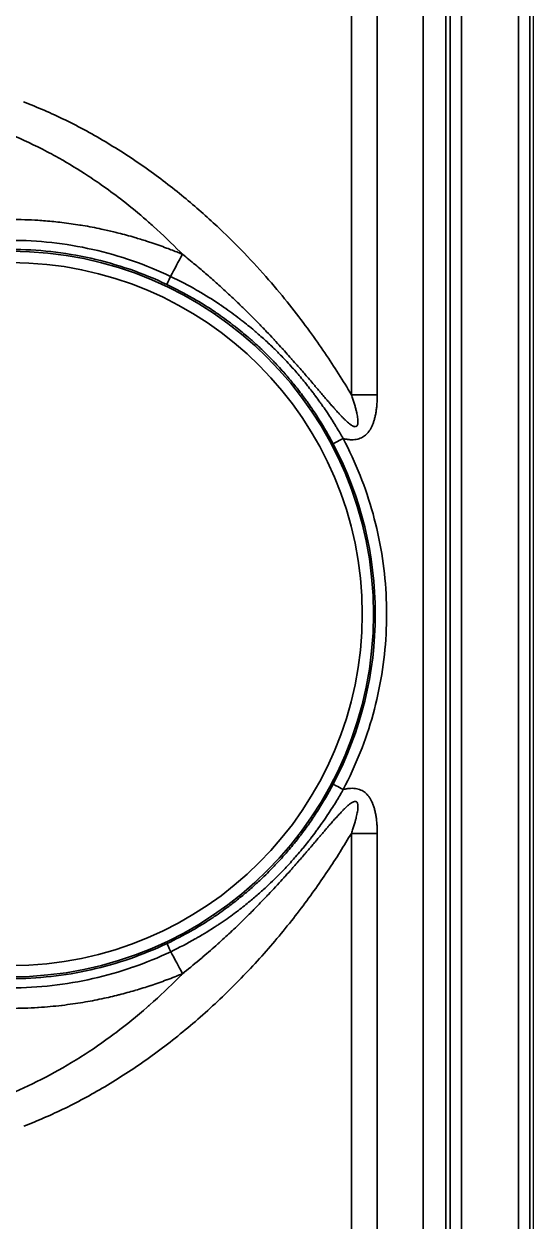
# Model space of a CAD drawing. Header units: millimetres. Extents: x 68 to 2000, y 100 to 2870.
# Drawn here: x 757.1 to 779.6, y 2401.9 to 2454.7 of the extents above; entities that cross this region are included whole.
import ezdxf

# ---------------------------------------------------------------- set-up
doc = ezdxf.new("R2010")
doc.units = ezdxf.units.MM
doc.header["$LTSCALE"] = 10
doc.layers.add('_Sichtbarkanten', color=7, linetype='Continuous', lineweight=25)
doc.layers.add('Sichtbar schmal (ISO)', color=7, linetype='Continuous', lineweight=35)

msp = doc.modelspace()

# ---------------------------------------------------------------- linework, layer by layer
at = {"layer": '_Sichtbarkanten'}
msp.add_line((779.579, 2470.67), (779.579, 1676.67), dxfattribs=at)
at = {"layer": 'Sichtbar schmal (ISO)'}
for p, q in [((771.561, 2471.98), (771.561, 2438.349)), ((772.702, 2471.979), (772.702, 2438.349)), ((774.706, 2171.292), (774.733, 2471.479)), ((775.706, 2171.286), (775.733, 2471.474)), ((775.921, 1675.678), (775.921, 2471.662)), ((776.421, 2471.662), (776.421, 1675.678)), ((778.938, 1675.661), (778.938, 2471.679)), ((779.438, 2471.679), (779.438, 1675.661)), ((771.561, 2203.349), (771.561, 2418.994)), ((772.702, 2203.349), (772.702, 2418.994))]:
    msp.add_line(p, q, dxfattribs=at)
for radius in [16.009, 15.509]:
    msp.add_arc((756.529, 2428.67), radius, 270, 90, dxfattribs=at)
for centre, major_axis, ratio, start_param, end_param in [((762.576, 2441.657), (4.738, 8.806), 0.002481, 1.237851, 1.352955), ((763.629, 2443.667), (-0.214, -0.452), 0.008952, 4.930064, 6.265731), ((772.702, 2438.297), (-10, 0), 0.005236, 4.712389, 4.826756), ((771.198, 2436.416), (-0.442, -0.233), 0.004631, 0.017453, 1.568352), ((756.529, 2428.671), (16.088, 0), 0.999985, 5.797852, 6.768953), ((771.201, 2420.933), (-0.442, 0.233), 0.004633, 0.017477, 1.573237), ((772.702, 2418.942), (10, 0), 0.005236, 1.570796, 1.685165), ((763.639, 2413.68), (-0.214, 0.452), 0.013187, 0.017455, 1.361713), ((762.583, 2415.592), (-4.733, 8.809), 0.002478, 4.388756, 4.50291)]:
    msp.add_ellipse(centre, major_axis=major_axis, ratio=ratio, start_param=start_param, end_param=end_param, dxfattribs=at)
msp.add_open_spline([(771.561, 2438.349), (771.38, 2438.655), (771.002, 2439.272), (770.4, 2440.19), (769.727, 2441.15), (768.954, 2442.173), (768.057, 2443.267), (767.003, 2444.441), (765.757, 2445.693), (764.299, 2446.992), (762.643, 2448.277), (760.819, 2449.479), (758.914, 2450.513), (757.695, 2451.04), (757.09, 2451.271)], degree=3, dxfattribs=at)
for points, knots in [([(764.104, 2444.546), (764.07, 2444.581), (764.036, 2444.616), (764.002, 2444.651), (763.634, 2445.026), (763.242, 2445.403), (762.824, 2445.778), (762.681, 2445.907), (762.535, 2446.035), (762.386, 2446.162), (762.06, 2446.442), (761.72, 2446.719), (761.369, 2446.989), (761.092, 2447.203), (760.808, 2447.412), (760.519, 2447.614), (760.276, 2447.785), (760.029, 2447.95), (759.78, 2448.111), (759.359, 2448.382), (758.932, 2448.638), (758.507, 2448.873), (758.382, 2448.942), (758.258, 2449.009), (758.134, 2449.074), (757.588, 2449.363), (757.05, 2449.614), (756.52, 2449.836)], [0.0000012, 0.0000012, 0.0000012, 0.0000012, 0.0169782, 0.0169782, 0.0169782, 0.2, 0.2, 0.2, 0.2626292, 0.2626292, 0.2626292, 0.4, 0.4, 0.4, 0.5086743, 0.5086743, 0.5086743, 0.6, 0.6, 0.6, 0.7546445, 0.7546445, 0.7546445, 0.8, 0.8, 0.8, 1, 1, 1, 1]), ([(764.104, 2444.546), (764.04, 2444.572), (763.977, 2444.598), (763.913, 2444.624), (763.746, 2444.691), (763.577, 2444.756), (763.408, 2444.819), (763.175, 2444.907), (762.94, 2444.989), (762.705, 2445.068), (762.643, 2445.089), (762.58, 2445.109), (762.518, 2445.129), (762.345, 2445.185), (762.172, 2445.238), (761.998, 2445.289), (761.761, 2445.359), (761.524, 2445.424), (761.281, 2445.485), (761.21, 2445.503), (761.14, 2445.521), (761.068, 2445.538), (760.892, 2445.58), (760.711, 2445.622), (760.525, 2445.661), (760.264, 2445.716), (759.991, 2445.769), (759.702, 2445.817), (759.661, 2445.824), (759.62, 2445.831), (759.578, 2445.838), (759.326, 2445.878), (759.061, 2445.916), (758.78, 2445.949), (758.552, 2445.976), (758.312, 2446), (758.06, 2446.021), (757.952, 2446.029), (757.842, 2446.037), (757.73, 2446.045), (757.354, 2446.068), (756.949, 2446.083), (756.52, 2446.083)], [0.0000016, 0.0000016, 0.0000016, 0.0000016, 0.0305724, 0.0305724, 0.0305724, 0.1111111, 0.1111111, 0.1111111, 0.2222222, 0.2222222, 0.2222222, 0.2516769, 0.2516769, 0.2516769, 0.3333333, 0.3333333, 0.3333333, 0.4444444, 0.4444444, 0.4444444, 0.4764553, 0.4764553, 0.4764553, 0.5555556, 0.5555556, 0.5555556, 0.6666667, 0.6666667, 0.6666667, 0.6824604, 0.6824604, 0.6824604, 0.7777778, 0.7777778, 0.7777778, 0.8556233, 0.8556233, 0.8556233, 0.8888889, 0.8888889, 0.8888889, 1, 1, 1, 1]), ([(763.579, 2443.572), (763.034, 2443.831), (762.474, 2444.06), (761.903, 2444.258), (761.327, 2444.457), (760.74, 2444.625), (760.145, 2444.759), (759.549, 2444.894), (758.945, 2444.995), (758.339, 2445.062), (757.734, 2445.129), (757.127, 2445.162), (756.52, 2445.162)], [0, 0, 0, 0, 0.248767, 0.248767, 0.248767, 0.499446, 0.499446, 0.499446, 0.749957, 0.749957, 0.749957, 1, 1, 1, 1]), ([(763.415, 2443.215), (762.882, 2443.468), (762.335, 2443.691), (761.777, 2443.883), (761.214, 2444.077), (760.641, 2444.24), (760.06, 2444.37), (759.48, 2444.501), (758.892, 2444.599), (758.303, 2444.664), (757.713, 2444.73), (757.121, 2444.762), (756.529, 2444.762)], [0, 0, 0, 0, 0.2490962, 0.2490962, 0.2490962, 0.5, 0.5, 0.5, 0.75, 0.75, 0.75, 1, 1, 1, 1]), ([(771.561, 2438.349), (771.585, 2438.28), (771.608, 2438.215), (771.628, 2438.152), (771.649, 2438.089), (771.668, 2438.03), (771.685, 2437.973), (771.703, 2437.915), (771.719, 2437.861), (771.734, 2437.808), (771.748, 2437.756), (771.761, 2437.706), (771.773, 2437.658), (771.785, 2437.611), (771.795, 2437.565), (771.804, 2437.522), (771.814, 2437.479), (771.821, 2437.438), (771.828, 2437.4), (771.834, 2437.361), (771.839, 2437.325), (771.843, 2437.291), (771.847, 2437.257), (771.849, 2437.225), (771.85, 2437.196), (771.851, 2437.166), (771.851, 2437.139), (771.849, 2437.115), (771.847, 2437.09), (771.844, 2437.069), (771.84, 2437.05), (771.836, 2437.031), (771.83, 2437.014), (771.823, 2437.001), (771.816, 2436.987), (771.808, 2436.975), (771.799, 2436.966), (771.79, 2436.957), (771.78, 2436.951), (771.768, 2436.946), (771.757, 2436.941), (771.743, 2436.939), (771.727, 2436.939), (771.712, 2436.939), (771.694, 2436.942), (771.674, 2436.949), (771.654, 2436.955), (771.632, 2436.965), (771.609, 2436.977), (771.605, 2436.979), (771.602, 2436.981), (771.599, 2436.983), (771.578, 2436.995), (771.556, 2437.009), (771.532, 2437.025), (771.528, 2437.028), (771.524, 2437.031), (771.52, 2437.034), (771.496, 2437.051), (771.471, 2437.07), (771.445, 2437.092), (771.44, 2437.096), (771.436, 2437.1), (771.431, 2437.104), (771.404, 2437.126), (771.376, 2437.151), (771.347, 2437.178), (771.342, 2437.183), (771.337, 2437.188), (771.331, 2437.193), (771.302, 2437.22), (771.272, 2437.249), (771.24, 2437.28), (771.234, 2437.286), (771.228, 2437.293), (771.221, 2437.299), (771.19, 2437.33), (771.158, 2437.363), (771.124, 2437.398), (771.117, 2437.406), (771.11, 2437.413), (771.103, 2437.421), (771.07, 2437.456), (771.035, 2437.493), (771, 2437.531), (770.992, 2437.54), (770.984, 2437.548), (770.976, 2437.557), (770.94, 2437.596), (770.904, 2437.637), (770.866, 2437.679), (770.857, 2437.689), (770.848, 2437.699), (770.839, 2437.709), (770.801, 2437.752), (770.761, 2437.797), (770.721, 2437.843), (770.711, 2437.855), (770.7, 2437.866), (770.69, 2437.878), (770.649, 2437.925), (770.607, 2437.974), (770.563, 2438.025), (770.551, 2438.038), (770.54, 2438.052), (770.528, 2438.065), (770.484, 2438.117), (770.438, 2438.17), (770.39, 2438.225), (770.377, 2438.241), (770.364, 2438.256), (770.351, 2438.272), (770.303, 2438.328), (770.253, 2438.386), (770.202, 2438.446), (770.187, 2438.464), (770.172, 2438.482), (770.156, 2438.499), (770.104, 2438.56), (770.051, 2438.624), (769.995, 2438.689), (769.978, 2438.709), (769.961, 2438.729), (769.943, 2438.75), (769.887, 2438.816), (769.829, 2438.884), (769.768, 2438.955), (769.749, 2438.978), (769.729, 2439.001), (769.709, 2439.024), (769.648, 2439.095), (769.584, 2439.169), (769.518, 2439.246), (769.496, 2439.272), (769.474, 2439.297), (769.451, 2439.323), (769.384, 2439.401), (769.315, 2439.481), (769.243, 2439.564), (769.218, 2439.592), (769.192, 2439.621), (769.167, 2439.651), (769.093, 2439.734), (769.017, 2439.821), (768.939, 2439.91), (768.91, 2439.942), (768.881, 2439.974), (768.852, 2440.007), (768.772, 2440.097), (768.689, 2440.19), (768.603, 2440.285), (768.57, 2440.321), (768.537, 2440.358), (768.504, 2440.395), (768.416, 2440.491), (768.325, 2440.59), (768.231, 2440.692), (768.194, 2440.732), (768.156, 2440.773), (768.118, 2440.814), (768.022, 2440.917), (767.923, 2441.022), (767.82, 2441.131), (767.777, 2441.175), (767.734, 2441.22), (767.691, 2441.266), (767.585, 2441.376), (767.476, 2441.488), (767.363, 2441.603), (767.315, 2441.653), (767.266, 2441.703), (767.216, 2441.753), (767.1, 2441.87), (766.98, 2441.989), (766.855, 2442.111), (766.8, 2442.166), (766.744, 2442.221), (766.686, 2442.276), (766.559, 2442.399), (766.427, 2442.526), (766.29, 2442.655), (766.226, 2442.715), (766.161, 2442.775), (766.095, 2442.837), (765.954, 2442.967), (765.808, 2443.101), (765.654, 2443.238), (765.581, 2443.304), (765.506, 2443.371), (765.429, 2443.439), (765.271, 2443.578), (765.105, 2443.721), (764.932, 2443.868), (764.846, 2443.941), (764.757, 2444.015), (764.667, 2444.09), (764.487, 2444.239), (764.3, 2444.391), (764.104, 2444.546)], [0, 0, 0, 0, 0.02439, 0.02439, 0.02439, 0.04878, 0.04878, 0.04878, 0.073171, 0.073171, 0.073171, 0.097561, 0.097561, 0.097561, 0.121951, 0.121951, 0.121951, 0.146341, 0.146341, 0.146341, 0.170732, 0.170732, 0.170732, 0.195122, 0.195122, 0.195122, 0.219512, 0.219512, 0.219512, 0.243902, 0.243902, 0.243902, 0.268293, 0.268293, 0.268293, 0.292683, 0.292683, 0.292683, 0.317073, 0.317073, 0.317073, 0.341463, 0.341463, 0.341463, 0.365854, 0.365854, 0.365854, 0.390244, 0.390244, 0.390244, 0.393518, 0.393518, 0.393518, 0.414634, 0.414634, 0.414634, 0.418112, 0.418112, 0.418112, 0.439024, 0.439024, 0.439024, 0.442703, 0.442703, 0.442703, 0.463415, 0.463415, 0.463415, 0.467296, 0.467296, 0.467296, 0.487805, 0.487805, 0.487805, 0.491893, 0.491893, 0.491893, 0.512195, 0.512195, 0.512195, 0.516493, 0.516493, 0.516493, 0.536585, 0.536585, 0.536585, 0.541088, 0.541088, 0.541088, 0.560976, 0.560976, 0.560976, 0.565682, 0.565682, 0.565682, 0.585366, 0.585366, 0.585366, 0.590276, 0.590276, 0.590276, 0.609756, 0.609756, 0.609756, 0.61487, 0.61487, 0.61487, 0.634146, 0.634146, 0.634146, 0.639465, 0.639465, 0.639465, 0.658537, 0.658537, 0.658537, 0.66406, 0.66406, 0.66406, 0.682927, 0.682927, 0.682927, 0.688655, 0.688655, 0.688655, 0.707317, 0.707317, 0.707317, 0.713249, 0.713249, 0.713249, 0.731707, 0.731707, 0.731707, 0.737844, 0.737844, 0.737844, 0.756098, 0.756098, 0.756098, 0.762438, 0.762438, 0.762438, 0.780488, 0.780488, 0.780488, 0.787032, 0.787032, 0.787032, 0.804878, 0.804878, 0.804878, 0.811627, 0.811627, 0.811627, 0.829268, 0.829268, 0.829268, 0.836222, 0.836222, 0.836222, 0.853659, 0.853659, 0.853659, 0.860817, 0.860817, 0.860817, 0.878049, 0.878049, 0.878049, 0.885411, 0.885411, 0.885411, 0.902439, 0.902439, 0.902439, 0.910011, 0.910011, 0.910011, 0.926829, 0.926829, 0.926829, 0.934609, 0.934609, 0.934609, 0.95122, 0.95122, 0.95122, 0.959197, 0.959197, 0.959197, 0.97561, 0.97561, 0.97561, 0.983776, 0.983776, 0.983776, 1, 1, 1, 1]), ([(770.756, 2436.182), (770.716, 2436.258), (770.672, 2436.339), (770.625, 2436.425), (770.623, 2436.429), (770.621, 2436.433), (770.618, 2436.437), (770.573, 2436.519), (770.525, 2436.605), (770.473, 2436.695), (770.468, 2436.705), (770.462, 2436.715), (770.456, 2436.725), (770.407, 2436.81), (770.354, 2436.9), (770.298, 2436.993), (770.287, 2437.01), (770.276, 2437.028), (770.265, 2437.047), (770.212, 2437.134), (770.156, 2437.224), (770.097, 2437.317), (770.08, 2437.344), (770.062, 2437.371), (770.044, 2437.399), (769.988, 2437.486), (769.929, 2437.576), (769.867, 2437.668), (769.842, 2437.705), (769.816, 2437.743), (769.79, 2437.781), (769.731, 2437.867), (769.67, 2437.955), (769.605, 2438.045), (769.571, 2438.094), (769.535, 2438.143), (769.498, 2438.193), (769.437, 2438.276), (769.373, 2438.362), (769.307, 2438.449), (769.26, 2438.51), (769.211, 2438.573), (769.162, 2438.636), (769.099, 2438.716), (769.033, 2438.797), (768.965, 2438.88), (768.903, 2438.956), (768.839, 2439.033), (768.772, 2439.111), (768.708, 2439.186), (768.642, 2439.262), (768.574, 2439.34), (768.493, 2439.431), (768.409, 2439.525), (768.321, 2439.619), (768.257, 2439.688), (768.191, 2439.758), (768.124, 2439.828), (768.019, 2439.937), (767.909, 2440.048), (767.794, 2440.161), (767.732, 2440.222), (767.669, 2440.283), (767.604, 2440.344), (767.469, 2440.472), (767.328, 2440.603), (767.178, 2440.735), (767.121, 2440.786), (767.062, 2440.836), (767.003, 2440.887), (766.83, 2441.036), (766.647, 2441.186), (766.453, 2441.339), (766.404, 2441.377), (766.354, 2441.415), (766.304, 2441.454), (766.084, 2441.622), (765.849, 2441.793), (765.598, 2441.964), (765.562, 2441.989), (765.526, 2442.014), (765.489, 2442.038), (765.212, 2442.224), (764.915, 2442.411), (764.592, 2442.597), (764.573, 2442.608), (764.554, 2442.619), (764.535, 2442.63), (764.191, 2442.828), (763.817, 2443.025), (763.415, 2443.215)], [0.0000001, 0.0000001, 0.0000001, 0.0000001, 0.0625, 0.0625, 0.0625, 0.0654174, 0.0654174, 0.0654174, 0.125, 0.125, 0.125, 0.1314931, 0.1314931, 0.1314931, 0.1875, 0.1875, 0.1875, 0.1982746, 0.1982746, 0.1982746, 0.25, 0.25, 0.25, 0.2650893, 0.2650893, 0.2650893, 0.3125, 0.3125, 0.3125, 0.331757, 0.331757, 0.331757, 0.375, 0.375, 0.375, 0.3984005, 0.3984005, 0.3984005, 0.4375, 0.4375, 0.4375, 0.4650877, 0.4650877, 0.4650877, 0.5, 0.5, 0.5, 0.5318567, 0.5318567, 0.5318567, 0.5625, 0.5625, 0.5625, 0.5987139, 0.5987139, 0.5987139, 0.625, 0.625, 0.625, 0.6656732, 0.6656732, 0.6656732, 0.6875, 0.6875, 0.6875, 0.7327472, 0.7327472, 0.7327472, 0.75, 0.75, 0.75, 0.7999672, 0.7999672, 0.7999672, 0.8125, 0.8125, 0.8125, 0.8671801, 0.8671801, 0.8671801, 0.875, 0.875, 0.875, 0.9340309, 0.9340309, 0.9340309, 0.9375, 0.9375, 0.9375, 1, 1, 1, 1]), ([(771.198, 2436.413), (771.156, 2436.489), (771.11, 2436.569), (771.06, 2436.654), (771.058, 2436.658), (771.055, 2436.662), (771.053, 2436.666), (771.005, 2436.748), (770.954, 2436.834), (770.899, 2436.924), (770.893, 2436.934), (770.887, 2436.944), (770.881, 2436.954), (770.828, 2437.039), (770.772, 2437.129), (770.713, 2437.222), (770.701, 2437.24), (770.69, 2437.258), (770.678, 2437.277), (770.622, 2437.364), (770.563, 2437.455), (770.5, 2437.549), (770.481, 2437.576), (770.463, 2437.604), (770.444, 2437.632), (770.385, 2437.72), (770.322, 2437.81), (770.257, 2437.904), (770.23, 2437.941), (770.203, 2437.98), (770.176, 2438.018), (770.114, 2438.105), (770.049, 2438.194), (769.981, 2438.286), (769.944, 2438.335), (769.907, 2438.385), (769.868, 2438.436), (769.804, 2438.521), (769.737, 2438.607), (769.667, 2438.696), (769.618, 2438.758), (769.567, 2438.822), (769.515, 2438.886), (769.449, 2438.967), (769.381, 2439.05), (769.31, 2439.134), (769.245, 2439.211), (769.178, 2439.29), (769.109, 2439.369), (769.042, 2439.446), (768.973, 2439.523), (768.902, 2439.602), (768.817, 2439.695), (768.73, 2439.79), (768.638, 2439.887), (768.572, 2439.957), (768.504, 2440.028), (768.434, 2440.1), (768.325, 2440.211), (768.211, 2440.324), (768.092, 2440.439), (768.028, 2440.501), (767.962, 2440.564), (767.895, 2440.627), (767.755, 2440.757), (767.608, 2440.89), (767.453, 2441.026), (767.394, 2441.077), (767.334, 2441.129), (767.272, 2441.182), (767.094, 2441.333), (766.905, 2441.487), (766.704, 2441.643), (766.654, 2441.682), (766.603, 2441.722), (766.551, 2441.761), (766.324, 2441.933), (766.082, 2442.108), (765.823, 2442.284), (765.786, 2442.31), (765.749, 2442.335), (765.711, 2442.36), (765.426, 2442.551), (765.12, 2442.742), (764.788, 2442.935), (764.769, 2442.946), (764.749, 2442.957), (764.73, 2442.968), (764.375, 2443.172), (763.992, 2443.375), (763.579, 2443.572)], [0, 0, 0, 0, 0.0625, 0.0625, 0.0625, 0.0654165, 0.0654165, 0.0654165, 0.125, 0.125, 0.125, 0.1314929, 0.1314929, 0.1314929, 0.1875, 0.1875, 0.1875, 0.1982752, 0.1982752, 0.1982752, 0.25, 0.25, 0.25, 0.2650897, 0.2650897, 0.2650897, 0.3125, 0.3125, 0.3125, 0.3317574, 0.3317574, 0.3317574, 0.375, 0.375, 0.375, 0.3984009, 0.3984009, 0.3984009, 0.4375, 0.4375, 0.4375, 0.4650881, 0.4650881, 0.4650881, 0.5, 0.5, 0.5, 0.5318572, 0.5318572, 0.5318572, 0.5625, 0.5625, 0.5625, 0.5987144, 0.5987144, 0.5987144, 0.625, 0.625, 0.625, 0.6656738, 0.6656738, 0.6656738, 0.6875, 0.6875, 0.6875, 0.7327477, 0.7327477, 0.7327477, 0.75, 0.75, 0.75, 0.7999678, 0.7999678, 0.7999678, 0.8125, 0.8125, 0.8125, 0.8671806, 0.8671806, 0.8671806, 0.875, 0.875, 0.875, 0.9340318, 0.9340318, 0.9340318, 0.9375, 0.9375, 0.9375, 0.9999996, 0.9999996, 0.9999996, 0.9999996]), ([(772.702, 2438.349), (772.702, 2438.271), (772.701, 2438.197), (772.698, 2438.125), (772.696, 2438.053), (772.692, 2437.984), (772.686, 2437.917), (772.681, 2437.851), (772.675, 2437.786), (772.667, 2437.724), (772.66, 2437.662), (772.651, 2437.602), (772.641, 2437.545), (772.631, 2437.487), (772.62, 2437.431), (772.608, 2437.378), (772.595, 2437.324), (772.582, 2437.273), (772.567, 2437.224), (772.553, 2437.175), (772.537, 2437.127), (772.52, 2437.082), (772.503, 2437.036), (772.484, 2436.993), (772.465, 2436.952), (772.445, 2436.91), (772.424, 2436.871), (772.402, 2436.833), (772.38, 2436.796), (772.357, 2436.761), (772.332, 2436.729), (772.308, 2436.696), (772.283, 2436.666), (772.257, 2436.638), (772.231, 2436.611), (772.204, 2436.586), (772.177, 2436.563), (772.15, 2436.54), (772.122, 2436.519), (772.092, 2436.5), (772.063, 2436.482), (772.033, 2436.465), (772.001, 2436.449), (771.969, 2436.434), (771.934, 2436.42), (771.897, 2436.408), (771.86, 2436.396), (771.82, 2436.386), (771.779, 2436.379), (771.737, 2436.371), (771.693, 2436.366), (771.647, 2436.364), (771.602, 2436.361), (771.555, 2436.362), (771.506, 2436.365), (771.458, 2436.368), (771.408, 2436.373), (771.356, 2436.381), (771.305, 2436.389), (771.252, 2436.4), (771.198, 2436.413)], [0, 0, 0, 0, 0.05, 0.05, 0.05, 0.1, 0.1, 0.1, 0.15, 0.15, 0.15, 0.2, 0.2, 0.2, 0.25, 0.25, 0.25, 0.3, 0.3, 0.3, 0.35, 0.35, 0.35, 0.4, 0.4, 0.4, 0.45, 0.45, 0.45, 0.5, 0.5, 0.5, 0.55, 0.55, 0.55, 0.6, 0.6, 0.6, 0.65, 0.65, 0.65, 0.7, 0.7, 0.7, 0.75, 0.75, 0.75, 0.8, 0.8, 0.8, 0.85, 0.85, 0.85, 0.9, 0.9, 0.9, 0.95, 0.95, 0.95, 1, 1, 1, 1]), ([(771.201, 2420.93), (771.48, 2421.46), (771.979, 2422.543), (772.549, 2424.243), (772.932, 2425.994), (773.125, 2427.776), (773.125, 2429.568), (772.931, 2431.35), (772.547, 2433.101), (771.976, 2434.801), (771.478, 2435.884), (771.198, 2436.413)], [0, 0, 0, 0, 0.1111111, 0.2222222, 0.3333333, 0.4444444, 0.5555556, 0.6666667, 0.7777778, 0.8888889, 1, 1, 1, 1]), ([(763.425, 2414.132), (763.798, 2414.309), (764.147, 2414.492), (764.471, 2414.676), (764.498, 2414.691), (764.525, 2414.707), (764.552, 2414.722), (764.845, 2414.891), (765.117, 2415.059), (765.371, 2415.226), (765.418, 2415.257), (765.465, 2415.288), (765.51, 2415.319), (765.737, 2415.471), (765.949, 2415.623), (766.15, 2415.772), (766.21, 2415.817), (766.269, 2415.862), (766.328, 2415.907), (766.502, 2416.041), (766.668, 2416.174), (766.825, 2416.305), (766.894, 2416.362), (766.961, 2416.419), (767.027, 2416.476), (767.161, 2416.592), (767.289, 2416.706), (767.412, 2416.818), (767.486, 2416.887), (767.558, 2416.954), (767.628, 2417.021), (767.731, 2417.119), (767.829, 2417.215), (767.923, 2417.31), (768, 2417.387), (768.075, 2417.463), (768.147, 2417.539), (768.224, 2417.619), (768.299, 2417.699), (768.371, 2417.778), (768.448, 2417.862), (768.523, 2417.945), (768.595, 2418.027), (768.653, 2418.092), (768.708, 2418.157), (768.763, 2418.22), (768.84, 2418.311), (768.913, 2418.399), (768.984, 2418.486), (769.026, 2418.537), (769.067, 2418.588), (769.107, 2418.638), (769.183, 2418.733), (769.255, 2418.826), (769.324, 2418.916), (769.353, 2418.955), (769.382, 2418.994), (769.411, 2419.032), (769.484, 2419.13), (769.554, 2419.225), (769.62, 2419.319), (769.64, 2419.346), (769.659, 2419.374), (769.679, 2419.401), (769.749, 2419.501), (769.816, 2419.599), (769.88, 2419.694), (769.892, 2419.711), (769.903, 2419.729), (769.915, 2419.746), (769.983, 2419.848), (770.047, 2419.947), (770.107, 2420.042), (770.113, 2420.051), (770.118, 2420.059), (770.124, 2420.068), (770.188, 2420.17), (770.249, 2420.269), (770.306, 2420.363), (770.365, 2420.462), (770.421, 2420.556), (770.472, 2420.646), (770.475, 2420.65), (770.477, 2420.654), (770.479, 2420.658), (770.531, 2420.749), (770.579, 2420.835), (770.625, 2420.917), (770.673, 2421.004), (770.717, 2421.088), (770.759, 2421.166)], [0, 0, 0, 0, 0.057635, 0.057635, 0.057635, 0.0625, 0.0625, 0.0625, 0.115254, 0.115254, 0.115254, 0.125, 0.125, 0.125, 0.173021, 0.173021, 0.173021, 0.1875, 0.1875, 0.1875, 0.2309, 0.2309, 0.2309, 0.25, 0.25, 0.25, 0.288885, 0.288885, 0.288885, 0.3125, 0.3125, 0.3125, 0.346963, 0.346963, 0.346963, 0.375, 0.375, 0.375, 0.405123, 0.405123, 0.405123, 0.4375, 0.4375, 0.4375, 0.463355, 0.463355, 0.463355, 0.5, 0.5, 0.5, 0.521651, 0.521651, 0.521651, 0.5625, 0.5625, 0.5625, 0.579997, 0.579997, 0.579997, 0.625, 0.625, 0.625, 0.638348, 0.638348, 0.638348, 0.6875, 0.6875, 0.6875, 0.696629, 0.696629, 0.696629, 0.75, 0.75, 0.75, 0.754872, 0.754872, 0.754872, 0.8125, 0.8125, 0.8125, 0.872291, 0.872291, 0.872291, 0.875, 0.875, 0.875, 0.935638, 0.935638, 0.935638, 1, 1, 1, 1]), ([(763.589, 2413.771), (763.972, 2413.954), (764.331, 2414.143), (764.663, 2414.332), (764.692, 2414.348), (764.719, 2414.364), (764.747, 2414.38), (765.048, 2414.553), (765.327, 2414.726), (765.59, 2414.898), (765.638, 2414.929), (765.686, 2414.961), (765.733, 2414.993), (765.966, 2415.149), (766.185, 2415.304), (766.392, 2415.457), (766.454, 2415.503), (766.515, 2415.55), (766.575, 2415.595), (766.756, 2415.733), (766.926, 2415.869), (767.088, 2416.002), (767.16, 2416.061), (767.229, 2416.12), (767.298, 2416.178), (767.436, 2416.296), (767.569, 2416.413), (767.695, 2416.527), (767.772, 2416.597), (767.847, 2416.666), (767.92, 2416.735), (768.026, 2416.834), (768.128, 2416.933), (768.226, 2417.029), (768.305, 2417.108), (768.383, 2417.186), (768.457, 2417.262), (768.538, 2417.345), (768.615, 2417.426), (768.69, 2417.506), (768.771, 2417.592), (768.849, 2417.677), (768.924, 2417.76), (768.984, 2417.827), (769.042, 2417.892), (769.099, 2417.957), (769.179, 2418.049), (769.256, 2418.139), (769.33, 2418.227), (769.374, 2418.28), (769.417, 2418.331), (769.458, 2418.382), (769.537, 2418.478), (769.613, 2418.573), (769.685, 2418.665), (769.716, 2418.704), (769.746, 2418.743), (769.776, 2418.782), (769.853, 2418.881), (769.926, 2418.978), (769.996, 2419.073), (770.017, 2419.101), (770.038, 2419.129), (770.058, 2419.156), (770.132, 2419.258), (770.203, 2419.357), (770.27, 2419.453), (770.282, 2419.471), (770.295, 2419.488), (770.307, 2419.506), (770.379, 2419.609), (770.446, 2419.709), (770.51, 2419.805), (770.516, 2419.814), (770.522, 2419.822), (770.528, 2419.831), (770.596, 2419.934), (770.661, 2420.033), (770.721, 2420.129), (770.784, 2420.228), (770.843, 2420.322), (770.898, 2420.412), (770.9, 2420.416), (770.903, 2420.421), (770.905, 2420.425), (770.961, 2420.515), (771.012, 2420.601), (771.06, 2420.683), (771.11, 2420.77), (771.158, 2420.852), (771.201, 2420.93)], [0, 0, 0, 0, 0.057634, 0.057634, 0.057634, 0.0625, 0.0625, 0.0625, 0.115253, 0.115253, 0.115253, 0.125, 0.125, 0.125, 0.173021, 0.173021, 0.173021, 0.1875, 0.1875, 0.1875, 0.2309, 0.2309, 0.2309, 0.25, 0.25, 0.25, 0.288885, 0.288885, 0.288885, 0.3125, 0.3125, 0.3125, 0.346963, 0.346963, 0.346963, 0.375, 0.375, 0.375, 0.405123, 0.405123, 0.405123, 0.4375, 0.4375, 0.4375, 0.463355, 0.463355, 0.463355, 0.5, 0.5, 0.5, 0.521651, 0.521651, 0.521651, 0.5625, 0.5625, 0.5625, 0.579997, 0.579997, 0.579997, 0.625, 0.625, 0.625, 0.638348, 0.638348, 0.638348, 0.6875, 0.6875, 0.6875, 0.696629, 0.696629, 0.696629, 0.75, 0.75, 0.75, 0.754872, 0.754872, 0.754872, 0.8125, 0.8125, 0.8125, 0.872291, 0.872291, 0.872291, 0.875, 0.875, 0.875, 0.935638, 0.935638, 0.935638, 1, 1, 1, 1]), ([(772.702, 2418.994), (772.702, 2419.075), (772.699, 2419.23), (772.686, 2419.445), (772.666, 2419.646), (772.637, 2419.833), (772.6, 2420.006), (772.555, 2420.166), (772.502, 2420.312), (772.44, 2420.445), (772.37, 2420.565), (772.292, 2420.669), (772.208, 2420.756), (772.122, 2420.825), (772.032, 2420.88), (771.929, 2420.926), (771.808, 2420.961), (771.671, 2420.981), (771.524, 2420.982), (771.367, 2420.966), (771.257, 2420.944), (771.201, 2420.93)], [0.0000001, 0.0000001, 0.0000001, 0.0000001, 0.0526316, 0.1052632, 0.1578947, 0.2105263, 0.2631579, 0.3157895, 0.3684211, 0.4210526, 0.4736842, 0.5263158, 0.5789474, 0.6315789, 0.6842105, 0.7368421, 0.7894737, 0.8421053, 0.8947368, 0.9473684, 1, 1, 1, 1]), ([(771.561, 2418.994), (771.585, 2419.062), (771.607, 2419.127), (771.628, 2419.19), (771.649, 2419.253), (771.668, 2419.313), (771.686, 2419.37), (771.703, 2419.428), (771.719, 2419.483), (771.734, 2419.536), (771.735, 2419.54), (771.736, 2419.543), (771.737, 2419.547), (771.751, 2419.596), (771.763, 2419.643), (771.774, 2419.688), (771.775, 2419.692), (771.776, 2419.697), (771.777, 2419.701), (771.788, 2419.744), (771.797, 2419.786), (771.806, 2419.825), (771.807, 2419.83), (771.808, 2419.835), (771.809, 2419.84), (771.816, 2419.878), (771.823, 2419.915), (771.829, 2419.949), (771.83, 2419.954), (771.831, 2419.96), (771.831, 2419.965), (771.837, 2419.998), (771.841, 2420.029), (771.844, 2420.059), (771.844, 2420.064), (771.845, 2420.07), (771.845, 2420.075), (771.848, 2420.104), (771.85, 2420.13), (771.85, 2420.155), (771.851, 2420.16), (771.851, 2420.166), (771.851, 2420.171), (771.851, 2420.194), (771.85, 2420.216), (771.848, 2420.236), (771.848, 2420.241), (771.848, 2420.246), (771.847, 2420.251), (771.845, 2420.269), (771.842, 2420.286), (771.838, 2420.301), (771.837, 2420.305), (771.836, 2420.309), (771.834, 2420.313), (771.83, 2420.327), (771.825, 2420.338), (771.82, 2420.348), (771.818, 2420.352), (771.816, 2420.355), (771.814, 2420.358), (771.808, 2420.366), (771.802, 2420.374), (771.795, 2420.38), (771.792, 2420.382), (771.79, 2420.384), (771.787, 2420.386), (771.78, 2420.391), (771.772, 2420.395), (771.763, 2420.398), (771.759, 2420.4), (771.755, 2420.401), (771.751, 2420.401), (771.742, 2420.403), (771.731, 2420.404), (771.72, 2420.403), (771.715, 2420.403), (771.709, 2420.402), (771.703, 2420.401), (771.691, 2420.399), (771.678, 2420.395), (771.664, 2420.39), (771.657, 2420.388), (771.65, 2420.385), (771.642, 2420.381), (771.627, 2420.375), (771.612, 2420.367), (771.596, 2420.358), (771.587, 2420.353), (771.578, 2420.347), (771.568, 2420.341), (771.552, 2420.331), (771.535, 2420.319), (771.517, 2420.306), (771.506, 2420.298), (771.495, 2420.29), (771.483, 2420.281), (771.465, 2420.267), (771.447, 2420.252), (771.427, 2420.235), (771.414, 2420.224), (771.401, 2420.213), (771.388, 2420.201), (771.368, 2420.184), (771.348, 2420.166), (771.328, 2420.147), (771.313, 2420.133), (771.298, 2420.118), (771.282, 2420.103), (771.262, 2420.083), (771.241, 2420.063), (771.22, 2420.042), (771.203, 2420.025), (771.185, 2420.007), (771.168, 2419.989), (771.147, 2419.967), (771.125, 2419.945), (771.104, 2419.922), (771.084, 2419.902), (771.065, 2419.881), (771.045, 2419.86), (771.023, 2419.837), (771.001, 2419.813), (770.979, 2419.788), (770.957, 2419.765), (770.935, 2419.74), (770.913, 2419.715), (770.89, 2419.691), (770.868, 2419.665), (770.845, 2419.639), (770.82, 2419.612), (770.795, 2419.584), (770.769, 2419.555), (770.746, 2419.529), (770.723, 2419.502), (770.699, 2419.474), (770.671, 2419.443), (770.643, 2419.41), (770.614, 2419.377), (770.59, 2419.349), (770.565, 2419.321), (770.54, 2419.292), (770.509, 2419.255), (770.477, 2419.218), (770.444, 2419.179), (770.419, 2419.15), (770.393, 2419.121), (770.368, 2419.09), (770.332, 2419.049), (770.295, 2419.006), (770.257, 2418.961), (770.232, 2418.931), (770.205, 2418.9), (770.179, 2418.869), (770.138, 2418.821), (770.096, 2418.772), (770.053, 2418.722), (770.027, 2418.691), (770, 2418.659), (769.972, 2418.626), (769.926, 2418.572), (769.878, 2418.517), (769.829, 2418.459), (769.802, 2418.427), (769.774, 2418.394), (769.745, 2418.361), (769.692, 2418.299), (769.638, 2418.236), (769.582, 2418.171), (769.554, 2418.138), (769.525, 2418.104), (769.495, 2418.07), (769.435, 2418), (769.373, 2417.928), (769.309, 2417.855), (769.279, 2417.821), (769.249, 2417.786), (769.219, 2417.752), (769.15, 2417.673), (769.079, 2417.592), (769.006, 2417.509), (768.976, 2417.475), (768.945, 2417.44), (768.914, 2417.405), (768.836, 2417.317), (768.755, 2417.226), (768.671, 2417.133), (768.641, 2417.099), (768.609, 2417.065), (768.578, 2417.03), (768.49, 2416.932), (768.398, 2416.832), (768.303, 2416.729), (768.272, 2416.695), (768.241, 2416.661), (768.209, 2416.627), (768.109, 2416.519), (768.006, 2416.408), (767.898, 2416.294), (767.867, 2416.261), (767.835, 2416.228), (767.804, 2416.195), (767.69, 2416.076), (767.572, 2415.953), (767.448, 2415.826), (767.417, 2415.794), (767.385, 2415.762), (767.354, 2415.73), (767.223, 2415.597), (767.087, 2415.46), (766.944, 2415.319), (766.914, 2415.289), (766.882, 2415.258), (766.851, 2415.227), (766.701, 2415.08), (766.544, 2414.928), (766.378, 2414.771), (766.348, 2414.743), (766.317, 2414.714), (766.286, 2414.685), (766.113, 2414.522), (765.93, 2414.353), (765.738, 2414.179), (765.708, 2414.153), (765.679, 2414.127), (765.649, 2414.1), (765.448, 2413.92), (765.236, 2413.734), (765.011, 2413.543), (764.984, 2413.519), (764.956, 2413.496), (764.928, 2413.472), (764.694, 2413.274), (764.446, 2413.07), (764.184, 2412.861), (764.159, 2412.841), (764.134, 2412.821), (764.109, 2412.801)], [0, 0, 0, 0, 0.0243902, 0.0243902, 0.0243902, 0.0487805, 0.0487805, 0.0487805, 0.0731707, 0.0731707, 0.0731707, 0.0748433, 0.0748433, 0.0748433, 0.097561, 0.097561, 0.097561, 0.0997919, 0.0997919, 0.0997919, 0.1219512, 0.1219512, 0.1219512, 0.1247412, 0.1247412, 0.1247412, 0.1463415, 0.1463415, 0.1463415, 0.1496887, 0.1496887, 0.1496887, 0.1707317, 0.1707317, 0.1707317, 0.1746336, 0.1746336, 0.1746336, 0.195122, 0.195122, 0.195122, 0.1995774, 0.1995774, 0.1995774, 0.2195122, 0.2195122, 0.2195122, 0.2245265, 0.2245265, 0.2245265, 0.2439024, 0.2439024, 0.2439024, 0.2494911, 0.2494911, 0.2494911, 0.2682927, 0.2682927, 0.2682927, 0.2744777, 0.2744777, 0.2744777, 0.2926829, 0.2926829, 0.2926829, 0.2994198, 0.2994198, 0.2994198, 0.3170732, 0.3170732, 0.3170732, 0.3243039, 0.3243039, 0.3243039, 0.3414634, 0.3414634, 0.3414634, 0.3492553, 0.3492553, 0.3492553, 0.3658537, 0.3658537, 0.3658537, 0.3742197, 0.3742197, 0.3742197, 0.3902439, 0.3902439, 0.3902439, 0.3991713, 0.3991713, 0.3991713, 0.4146341, 0.4146341, 0.4146341, 0.4241031, 0.4241031, 0.4241031, 0.4390244, 0.4390244, 0.4390244, 0.4490535, 0.4490535, 0.4490535, 0.4634146, 0.4634146, 0.4634146, 0.4740086, 0.4740086, 0.4740086, 0.4878049, 0.4878049, 0.4878049, 0.4989618, 0.4989618, 0.4989618, 0.5121951, 0.5121951, 0.5121951, 0.5239039, 0.5239039, 0.5239039, 0.5365854, 0.5365854, 0.5365854, 0.5488485, 0.5488485, 0.5488485, 0.5609756, 0.5609756, 0.5609756, 0.5737962, 0.5737962, 0.5737962, 0.5853659, 0.5853659, 0.5853659, 0.598743, 0.598743, 0.598743, 0.6097561, 0.6097561, 0.6097561, 0.623691, 0.623691, 0.623691, 0.6341463, 0.6341463, 0.6341463, 0.6486399, 0.6486399, 0.6486399, 0.6585366, 0.6585366, 0.6585366, 0.6735867, 0.6735867, 0.6735867, 0.6829268, 0.6829268, 0.6829268, 0.6985328, 0.6985328, 0.6985328, 0.7073171, 0.7073171, 0.7073171, 0.72348, 0.72348, 0.72348, 0.7317073, 0.7317073, 0.7317073, 0.7484263, 0.7484263, 0.7484263, 0.7560976, 0.7560976, 0.7560976, 0.7733768, 0.7733768, 0.7733768, 0.7804878, 0.7804878, 0.7804878, 0.7983282, 0.7983282, 0.7983282, 0.804878, 0.804878, 0.804878, 0.8232726, 0.8232726, 0.8232726, 0.8292683, 0.8292683, 0.8292683, 0.8482163, 0.8482163, 0.8482163, 0.8536585, 0.8536585, 0.8536585, 0.873164, 0.873164, 0.873164, 0.8780488, 0.8780488, 0.8780488, 0.8981122, 0.8981122, 0.8981122, 0.902439, 0.902439, 0.902439, 0.9230609, 0.9230609, 0.9230609, 0.9268293, 0.9268293, 0.9268293, 0.9480078, 0.9480078, 0.9480078, 0.9512195, 0.9512195, 0.9512195, 0.9729596, 0.9729596, 0.9729596, 0.9756098, 0.9756098, 0.9756098, 0.9978937, 0.9978937, 0.9978937, 0.9999998, 0.9999998, 0.9999998, 0.9999998]), ([(757.11, 2406.076), (757.714, 2406.308), (758.323, 2406.573), (758.939, 2406.874), (759.554, 2407.175), (760.176, 2407.512), (760.797, 2407.885), (761.418, 2408.257), (762.038, 2408.664), (762.649, 2409.102), (763.261, 2409.541), (763.863, 2410.01), (764.454, 2410.508), (765.044, 2411.007), (765.622, 2411.534), (766.183, 2412.085), (766.744, 2412.636), (767.286, 2413.211), (767.802, 2413.798), (768.317, 2414.384), (768.805, 2414.982), (769.258, 2415.575), (769.71, 2416.167), (770.128, 2416.754), (770.51, 2417.326), (770.893, 2417.898), (771.241, 2418.454), (771.561, 2418.994)], [0, 0, 0, 0, 0.1111111, 0.1111111, 0.1111111, 0.2222222, 0.2222222, 0.2222222, 0.3333333, 0.3333333, 0.3333333, 0.4444444, 0.4444444, 0.4444444, 0.5555556, 0.5555556, 0.5555556, 0.6666667, 0.6666667, 0.6666667, 0.7777778, 0.7777778, 0.7777778, 0.8888889, 0.8888889, 0.8888889, 0.9999998, 0.9999998, 0.9999998, 0.9999998]), ([(756.529, 2412.58), (757.122, 2412.58), (757.715, 2412.613), (758.305, 2412.679), (758.896, 2412.744), (759.485, 2412.843), (760.065, 2412.973), (760.645, 2413.104), (761.217, 2413.267), (761.778, 2413.46), (762.339, 2413.654), (762.889, 2413.878), (763.425, 2414.132)], [0, 0, 0, 0, 0.25, 0.25, 0.25, 0.5, 0.5, 0.5, 0.75, 0.75, 0.75, 1, 1, 1, 1]), ([(756.539, 2412.176), (757.145, 2412.177), (757.751, 2412.21), (758.354, 2412.278), (758.959, 2412.346), (759.561, 2412.447), (760.155, 2412.582), (760.749, 2412.716), (761.334, 2412.883), (761.907, 2413.082), (761.91, 2413.083), (761.913, 2413.084), (761.917, 2413.085), (762.487, 2413.283), (763.045, 2413.512), (763.589, 2413.771)], [0, 0, 0, 0, 0.2497482, 0.2497482, 0.2497482, 0.5, 0.5, 0.5, 0.75, 0.75, 0.75, 0.751417, 0.751417, 0.751417, 0.9999993, 0.9999993, 0.9999993, 0.9999993]), ([(764.109, 2412.801), (763.878, 2412.706), (763.647, 2412.616), (763.414, 2412.529), (763.41, 2412.528), (763.407, 2412.526), (763.403, 2412.525), (763.177, 2412.441), (762.949, 2412.361), (762.72, 2412.285), (762.717, 2412.283), (762.714, 2412.282), (762.711, 2412.281), (762.484, 2412.206), (762.257, 2412.135), (762.029, 2412.068), (762.021, 2412.065), (762.012, 2412.063), (762.004, 2412.061), (761.777, 2411.994), (761.549, 2411.932), (761.316, 2411.873), (761.306, 2411.87), (761.297, 2411.868), (761.287, 2411.865), (761.05, 2411.805), (760.807, 2411.749), (760.553, 2411.695), (760.547, 2411.693), (760.54, 2411.692), (760.533, 2411.691), (760.273, 2411.635), (760.001, 2411.583), (759.712, 2411.535), (759.424, 2411.487), (759.119, 2411.443), (758.793, 2411.404), (758.784, 2411.403), (758.774, 2411.402), (758.765, 2411.401), (758.447, 2411.364), (758.11, 2411.332), (757.746, 2411.309), (757.734, 2411.309), (757.722, 2411.308), (757.709, 2411.307), (757.345, 2411.285), (756.953, 2411.271), (756.539, 2411.271)], [0, 0, 0, 0, 0.111111, 0.111111, 0.111111, 0.11271, 0.11271, 0.11271, 0.220682, 0.220682, 0.220682, 0.222222, 0.222222, 0.222222, 0.329341, 0.329341, 0.329341, 0.333333, 0.333333, 0.333333, 0.440023, 0.440023, 0.440023, 0.444444, 0.444444, 0.444444, 0.552739, 0.552739, 0.552739, 0.555556, 0.555556, 0.555556, 0.666667, 0.666667, 0.666667, 0.777778, 0.777778, 0.777778, 0.781037, 0.781037, 0.781037, 0.888889, 0.888889, 0.888889, 0.892463, 0.892463, 0.892463, 1, 1, 1, 1]), ([(756.539, 2407.514), (757.044, 2407.725), (757.555, 2407.965), (758.07, 2408.234), (758.577, 2408.499), (759.088, 2408.793), (759.599, 2409.115), (759.606, 2409.12), (759.614, 2409.124), (759.621, 2409.129), (760.116, 2409.442), (760.609, 2409.782), (761.097, 2410.147), (761.12, 2410.164), (761.143, 2410.181), (761.166, 2410.198), (761.635, 2410.551), (762.098, 2410.927), (762.552, 2411.323), (762.592, 2411.358), (762.632, 2411.393), (762.672, 2411.428), (763.108, 2411.814), (763.535, 2412.218), (763.951, 2412.64), (764.004, 2412.694), (764.056, 2412.747), (764.109, 2412.801)], [0, 0, 0, 0, 0.2, 0.2, 0.2, 0.397069, 0.397069, 0.397069, 0.4, 0.4, 0.4, 0.591058, 0.591058, 0.591058, 0.6, 0.6, 0.6, 0.783816, 0.783816, 0.783816, 0.8, 0.8, 0.8, 0.977527, 0.977527, 0.977527, 1, 1, 1, 1])]:
    msp.add_open_spline(points, degree=3, knots=knots, dxfattribs=at)

doc.saveas('drawing.dxf')
